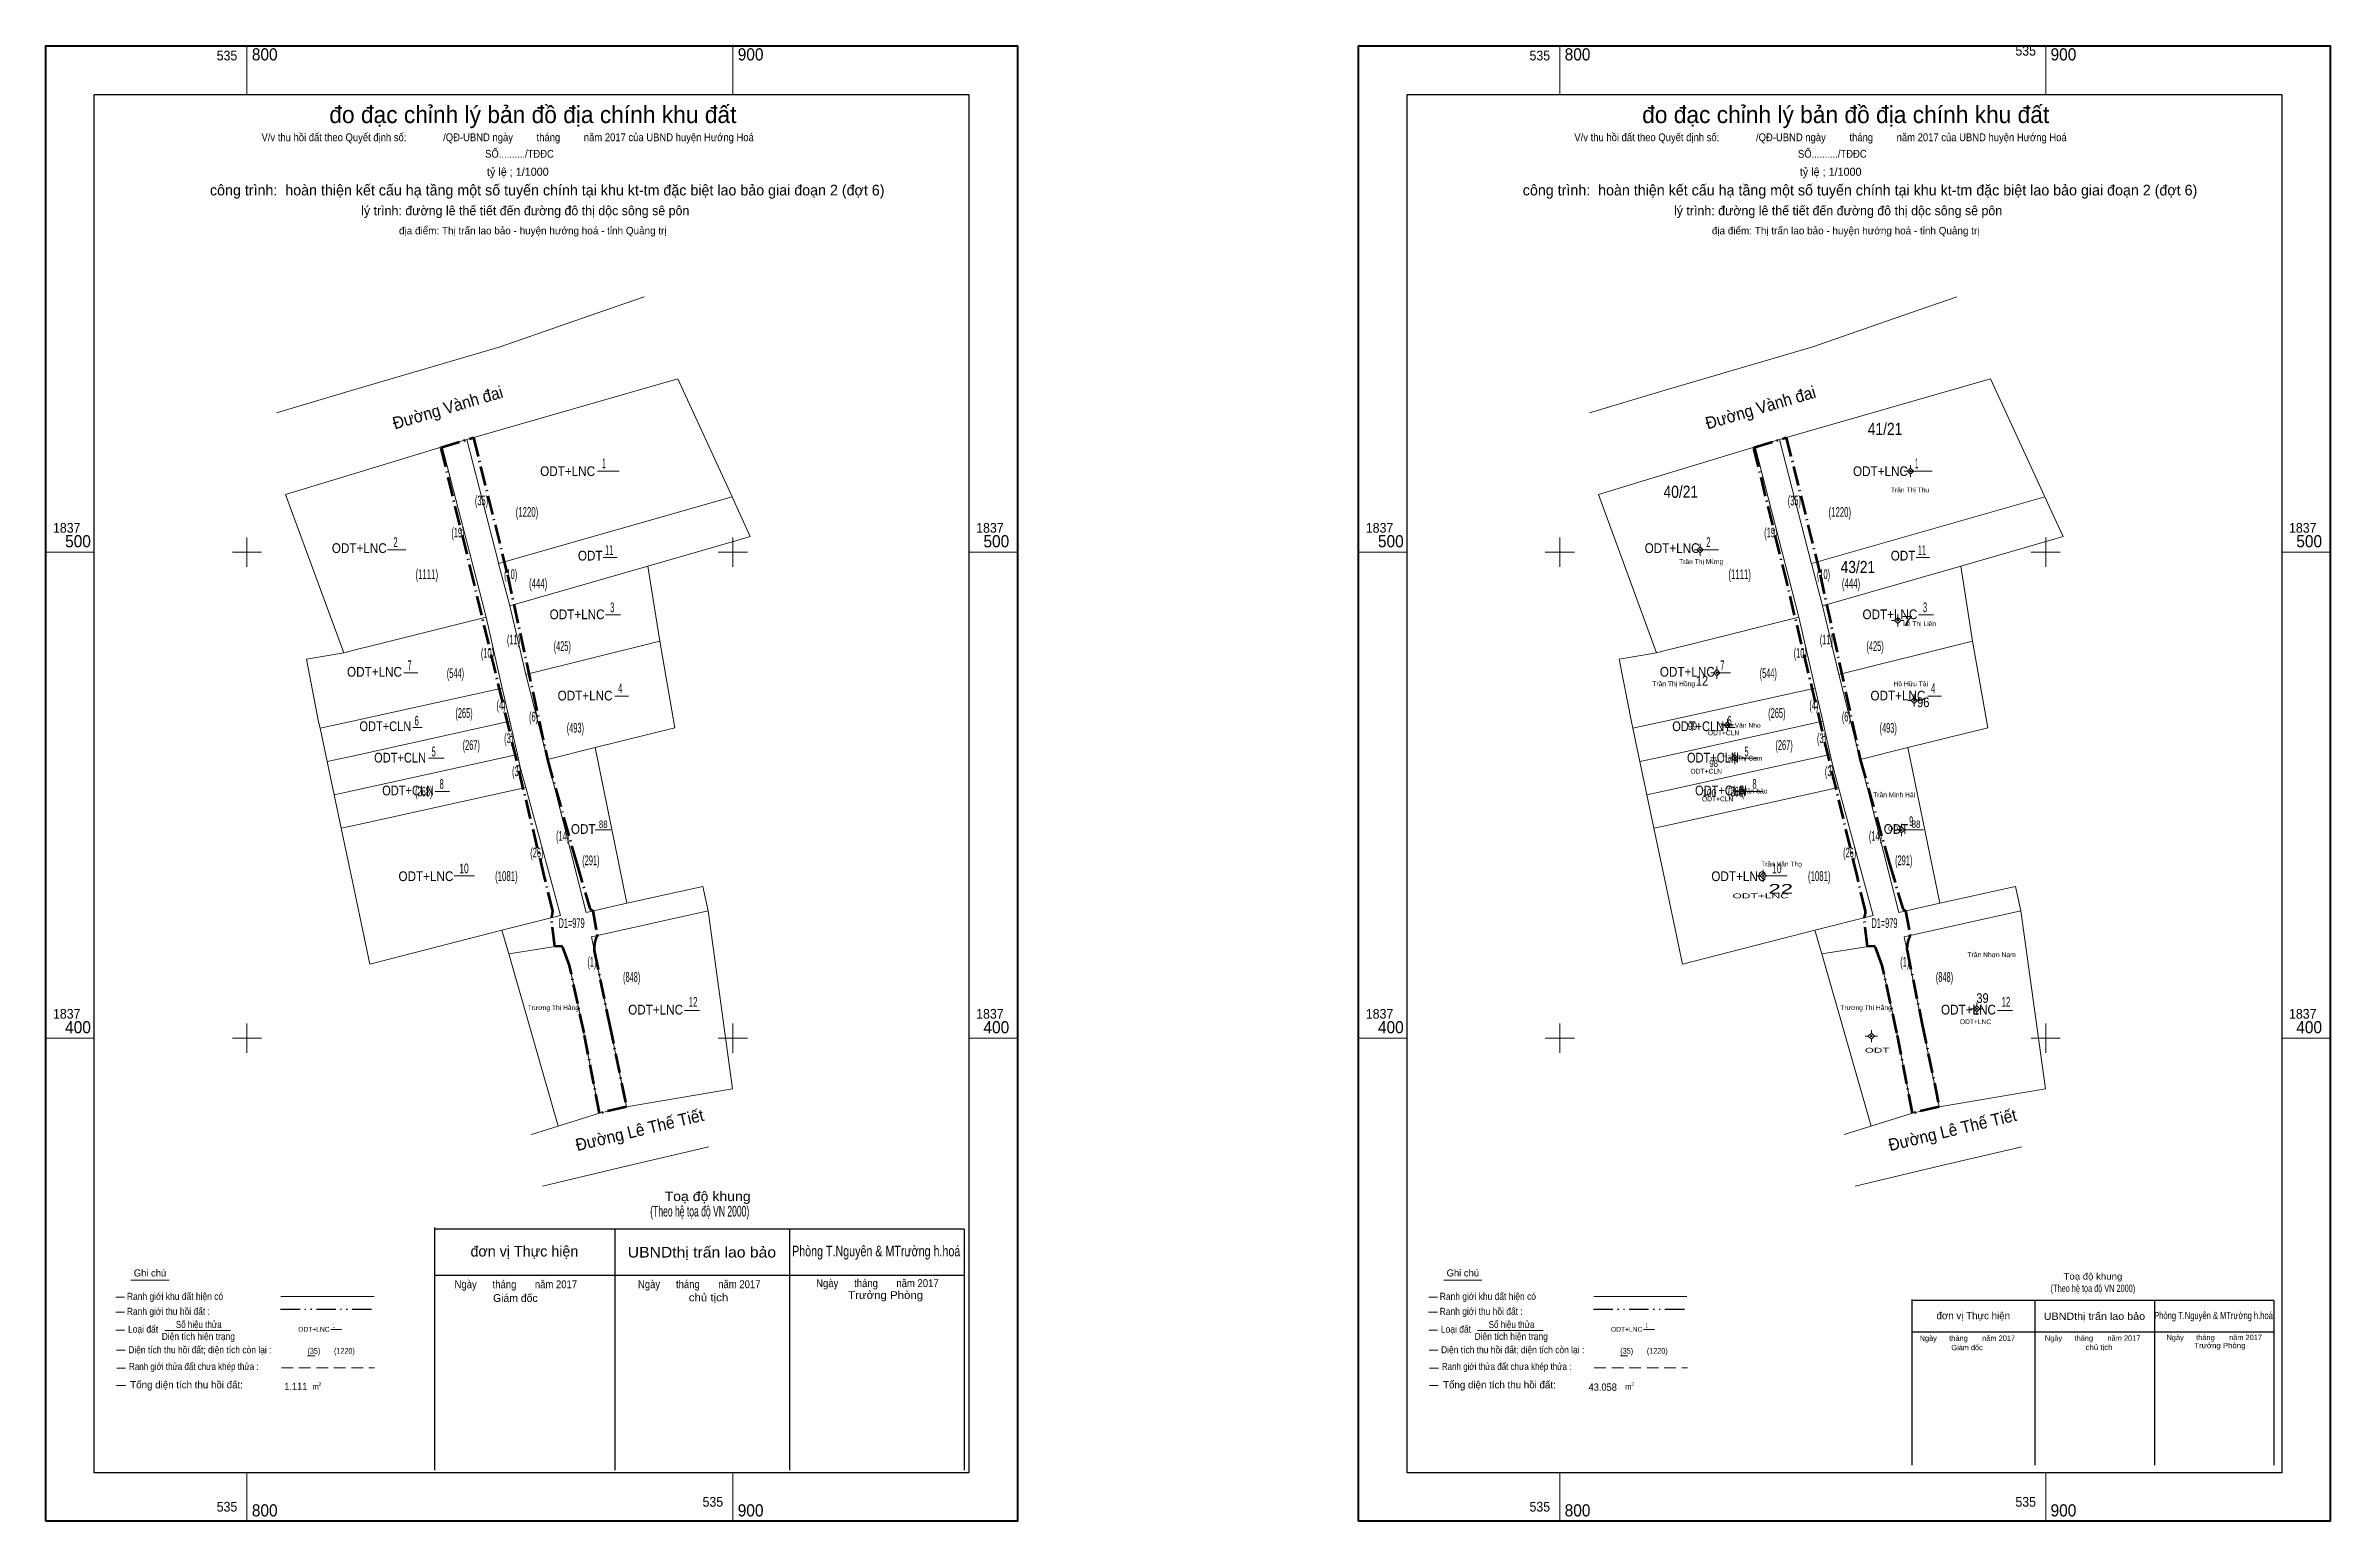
# Model space of a CAD drawing. Header units: metres. Extents: x 535488 to 535959, y 1837301 to 1837604.
import ezdxf
from ezdxf.enums import TextEntityAlignment as Align

# ---------------------------------------------------------------- set-up
doc = ezdxf.new("R2010")
doc.units = ezdxf.units.M
doc.header["$LTSCALE"] = 0.8
for name, pattern in [('DASH_DOUBLE_DOT', [9.2, 5, -1.2, 0.3, -1.2, 0.3, -1.2]), ('DOT_DASHED', [7.7, 5, -1.2, 0.3, -1.2]), ('MEDIUM_DASHED', [4.5, 3, -1.5])]:
    doc.linetypes.add(name, pattern=pattern)
for name, color, linetype, lineweight in [('1', 7, 'Continuous', 13), ('10', 7, 'Continuous', 13), ('11', 7, 'Continuous', 13), ('6', 7, 'DOT_DASHED', 53), ('63', 7, 'Continuous', 13), ('9', 7, 'Continuous', 13)]:
    doc.layers.add(name, color=color, linetype=linetype, lineweight=lineweight)
for name, color, linetype in [('13', 7, 'Continuous'), ('2', 7, 'Continuous'), ('3', 7, 'Continuous'), ('5', 7, 'Continuous')]:
    doc.layers.add(name, color=color, linetype=linetype)

msp = doc.modelspace()

# ---------------------------------------------------------------- hatches: boundary and pattern name
at = {"layer": '11'}
for points in [[(535872.2897, 1837516.66, 1), (535871.9897, 1837516.66, 1)], [(535829.0397, 1837500.46, 1), (535828.7397, 1837500.46, 1)], [(535869.6798, 1837485.96, 1), (535869.3797, 1837485.96, 1)], [(535832.4498, 1837475.19, 1), (535832.1498, 1837475.19, 1)], [(535873.0598, 1837469.5, 1), (535872.7597, 1837469.5, 1)], [(535834.6398, 1837464.45, 1), (535834.3398, 1837464.45, 1)], [(535836.1898, 1837457.62, 1), (535835.8897, 1837457.62, 1)], [(535837.6597, 1837450.78, 1), (535837.3597, 1837450.78, 1)], [(535870.4498, 1837442.84, 1), (535870.1498, 1837442.84, 1)], [(535842.0198, 1837433.4, 1), (535841.7198, 1837433.4, 1)], [(535885.9498, 1837406.04, 1), (535885.6498, 1837406.04, 1)], [(535864.2598, 1837400.42, 1), (535863.9598, 1837400.42, 1)]]:
    msp.add_hatch(color=256, dxfattribs=at).paths.add_polyline_path(points)

# ---------------------------------------------------------------- linework, layer by layer
at = {"layer": '1'}
for p, q in [((535601.95, 1837516.66), (535606.42, 1837516.66)), ((535872.14, 1837516.66), (535876.61, 1837516.66)), ((535558.7, 1837500.46), (535562.47, 1837500.46)), ((535603.12, 1837498.91), (535605.96, 1837498.91)), ((535828.89, 1837500.46), (535832.66, 1837500.46)), ((535873.31, 1837498.91), (535876.15, 1837498.91)), ((535603.62, 1837487.11), (535606.7, 1837487.11)), ((535873.81, 1837487.11), (535876.89, 1837487.11)), ((535562.11, 1837475.19), (535564.96, 1837475.19)), ((535832.3, 1837475.19), (535835.15, 1837475.19)), ((535605.54, 1837470.39), (535608.36, 1837470.39)), ((535875.73, 1837470.39), (535878.55, 1837470.39)), ((535563.93, 1837463.89), (535565.88, 1837463.89)), ((535834.12, 1837463.89), (535836.07, 1837463.89)), ((535567.17, 1837457.62), (535570.38, 1837457.62)), ((535837.36, 1837457.62), (535840.57, 1837457.62)), ((535568.56, 1837450.78), (535571.47, 1837450.78)), ((535838.75, 1837450.78), (535841.66, 1837450.78)), ((535601.44, 1837442.84), (535604.66, 1837442.84)), ((535871.63, 1837442.84), (535874.85, 1837442.84)), ((535572.44, 1837433.4), (535576.6, 1837433.4)), ((535842.63, 1837433.4), (535846.79, 1837433.4)), ((535619.88, 1837405.67), (535622.96, 1837405.67)), ((535890.07, 1837405.67), (535893.15, 1837405.67)), ((535505.92, 1837350.22), (535513.78, 1837350.22)), ((535776.11, 1837350.22), (535783.97, 1837350.22)), ((535504.6, 1837343.58), (535502.8, 1837343.58)), ((535504.62, 1837346.69), (535502.82, 1837346.69)), ((535536.78, 1837346.81), (535555.98, 1837346.81)), ((535774.79, 1837343.58), (535772.99, 1837343.58)), ((535774.81, 1837346.69), (535773.01, 1837346.69)), ((535806.97, 1837346.81), (535826.17, 1837346.81)), ((535504.62, 1837339.9), (535502.82, 1837339.9)), ((535512.89, 1837339.82), (535526.4, 1837339.82)), ((535547.04, 1837340.07), (535549.28, 1837340.07)), ((535774.81, 1837339.9), (535773.01, 1837339.9)), ((535783.08, 1837339.82), (535796.59, 1837339.82)), ((535817.24, 1837340.08), (535819.47, 1837340.08)), ((535504.72, 1837335.78), (535502.92, 1837335.78)), ((535542.28, 1837334.64), (535543.82, 1837334.64)), ((535774.91, 1837335.78), (535773.11, 1837335.78)), ((535812.47, 1837334.64), (535814.01, 1837334.64)), ((535504.81, 1837332.08), (535503.01, 1837332.08)), ((535775, 1837332.08), (535773.2, 1837332.08)), ((535504.78, 1837328.5), (535502.98, 1837328.5)), ((535774.97, 1837328.5), (535773.17, 1837328.5))]:
    msp.add_line(p, q, dxfattribs=at)
at = {"layer": '1', "lineweight": 25}
for p, q in [((535677.44, 1837360.71), (535568.41, 1837360.71)), ((535568.43, 1837361.03), (535568.43, 1837311.12)), ((535605.52, 1837360.71), (535605.52, 1837311.12)), ((535641.49, 1837360.71), (535641.49, 1837311.12)), ((535677.44, 1837360.71), (535677.44, 1837311.12)), ((535677.44, 1837351.18), (535568.41, 1837351.18)), ((535946.92, 1837346.02), (535872.44, 1837346.02)), ((535872.46, 1837346.24), (535872.46, 1837312.15)), ((535897.79, 1837346.02), (535897.79, 1837312.15)), ((535922.36, 1837346.02), (535922.36, 1837312.15)), ((535946.92, 1837346.02), (535946.92, 1837312.15)), ((535946.92, 1837339.51), (535872.44, 1837339.51))]:
    msp.add_line(p, q, dxfattribs=at)
at = {"layer": '1', "linetype": 'DASH_DOUBLE_DOT', "lineweight": 25}
for p, q in [((535536.72, 1837344.22), (535555.9, 1837344.22)), ((535806.91, 1837344.22), (535826.09, 1837344.22))]:
    msp.add_line(p, q, dxfattribs=at)
at = {"layer": '1', "linetype": 'MEDIUM_DASHED'}
for p, q in [((535536.9, 1837332.17), (535556.08, 1837332.17)), ((535807.09, 1837332.17), (535826.27, 1837332.17))]:
    msp.add_line(p, q, dxfattribs=at)
at = {"layer": '10'}
for p, q in [((535575.03, 1837523.18), (535581.56, 1837497.78)), ((535845.22, 1837523.18), (535851.75, 1837497.78)), ((535629.63, 1837511.37), (535630.59, 1837509.28)), ((535630.59, 1837509.28), (535633.39, 1837503.19)), ((535899.82, 1837511.37), (535900.78, 1837509.28)), ((535900.78, 1837509.28), (535903.58, 1837503.19)), ((535551.51, 1837479.73), (535549.72, 1837479.29)), ((535821.7, 1837479.73), (535819.91, 1837479.29)), ((535591.63, 1837457.35), (535601.46, 1837459.8)), ((535601.46, 1837459.8), (535607.99, 1837427.75)), ((535861.82, 1837457.35), (535871.65, 1837459.8)), ((535871.65, 1837459.8), (535878.18, 1837427.75)), ((535549.19, 1837443.2), (535551.51, 1837432.2)), ((535819.38, 1837443.2), (535821.7, 1837432.2)), ((535593.87, 1837381.91), (535583.71, 1837417.38)), ((535864.06, 1837381.91), (535853.9, 1837417.38)), ((535602.39, 1837384.55), (535607.89, 1837385.88)), ((535872.58, 1837384.55), (535878.08, 1837385.88)), ((535602.39, 1837384.55), (535588.34, 1837380.2)), ((535872.58, 1837384.55), (535858.53, 1837380.2))]:
    msp.add_line(p, q, dxfattribs=at)
for points in [[(535498.38, 1837594.18), (535678.38, 1837594.18), (535678.38, 1837310.58), (535498.38, 1837310.58)], [(535768.57, 1837594.18), (535948.57, 1837594.18), (535948.57, 1837310.58), (535768.57, 1837310.58)]]:
    msp.add_lwpolyline(points, close=True, dxfattribs=at)
for points in [[(535581.56, 1837497.78), (535581.59, 1837497.66), (535629.63, 1837511.37), (535618.46, 1837535.65), (535575.03, 1837523.18)], [(535851.75, 1837497.78), (535851.78, 1837497.66), (535899.82, 1837511.37), (535888.65, 1837535.65), (535845.22, 1837523.18)], [(535549.72, 1837479.29), (535537.76, 1837511.84), (535551.51, 1837516.02), (535570, 1837521.64)], [(535570, 1837521.64), (535575.58, 1837500), (535579.02, 1837486.63), (535582.35, 1837472.01), (535583.91, 1837465.19), (535585.46, 1837458.36), (535586.06, 1837455.75), (535587.19, 1837451.57), (535594.3, 1837425.26), (535582.28, 1837422.19), (535583.71, 1837417.38), (535592.85, 1837418.82), (535593.14, 1837418.84), (535594.71, 1837418.94), (535596.18, 1837414.97), (535598.88, 1837402.42), (535602.39, 1837384.55)], [(535819.91, 1837479.29), (535807.95, 1837511.84), (535821.7, 1837516.02), (535840.19, 1837521.64)], [(535840.19, 1837521.64), (535845.77, 1837500), (535849.21, 1837486.63), (535852.54, 1837472.01), (535854.1, 1837465.19), (535855.65, 1837458.36), (535856.25, 1837455.75), (535857.38, 1837451.57), (535864.49, 1837425.26), (535852.47, 1837422.19), (535853.9, 1837417.38), (535863.04, 1837418.82), (535863.33, 1837418.84), (535864.9, 1837418.94), (535866.37, 1837414.97), (535869.07, 1837402.42), (535872.58, 1837384.55)], [(535633.39, 1837503.19), (535630.59, 1837502.38), (535612.32, 1837497.12)], [(535903.58, 1837503.19), (535900.78, 1837502.38), (535882.51, 1837497.12)], [(535581.59, 1837497.66), (535583.9, 1837488.96), (535587.21, 1837474.8), (535591.63, 1837457.35), (535599.59, 1837425.88), (535607.99, 1837427.75), (535623.6, 1837431.22), (535624.71, 1837426.2), (535600.68, 1837420.86), (535607.89, 1837385.88)], [(535583.9, 1837488.96), (535612.32, 1837497.12), (535614.75, 1837481.65), (535587.21, 1837474.8)], [(535851.78, 1837497.66), (535854.09, 1837488.96), (535857.4, 1837474.8), (535861.82, 1837457.35), (535869.78, 1837425.88), (535878.18, 1837427.75), (535893.79, 1837431.22), (535894.9, 1837426.2), (535870.87, 1837420.86), (535878.08, 1837385.88)], [(535854.09, 1837488.96), (535882.51, 1837497.12), (535884.94, 1837481.65), (535857.4, 1837474.8)], [(535579.02, 1837486.63), (535556.81, 1837481.05), (535551.51, 1837479.73)], [(535849.21, 1837486.63), (535827, 1837481.05), (535821.7, 1837479.73)], [(535549.72, 1837479.29), (535542.04, 1837478.01), (535544.56, 1837465.09), (535544.84, 1837463.75)], [(535601.46, 1837459.8), (535617.87, 1837463.88), (535614.75, 1837481.65)], [(535819.91, 1837479.29), (535812.23, 1837478.01), (535814.75, 1837465.09), (535815.03, 1837463.75)], [(535871.65, 1837459.8), (535888.06, 1837463.88), (535884.94, 1837481.65)], [(535544.84, 1837463.75), (535551.51, 1837465.22), (535582.35, 1837472.01)], [(535815.03, 1837463.75), (535821.7, 1837465.22), (535852.54, 1837472.01)], [(535546.29, 1837456.9), (535551.51, 1837458.05), (535583.91, 1837465.19)], [(535816.48, 1837456.9), (535821.7, 1837458.05), (535854.1, 1837465.19)], [(535544.84, 1837463.75), (535546.01, 1837458.24), (535546.29, 1837456.9)], [(535815.03, 1837463.75), (535816.2, 1837458.24), (535816.48, 1837456.9)], [(535546.29, 1837456.9), (535547.46, 1837451.39), (535547.74, 1837450.06), (535549.19, 1837443.2)], [(535547.74, 1837450.06), (535551.51, 1837450.89), (535585.46, 1837458.36)], [(535816.48, 1837456.9), (535817.65, 1837451.39), (535817.93, 1837450.06), (535819.38, 1837443.2)], [(535817.93, 1837450.06), (535821.7, 1837450.89), (535855.65, 1837458.36)], [(535549.19, 1837443.2), (535551.51, 1837443.71), (535587.19, 1837451.57)], [(535819.38, 1837443.2), (535821.7, 1837443.71), (535857.38, 1837451.57)], [(535551.51, 1837432.2), (535555.09, 1837415.24), (535582.28, 1837422.19)], [(535821.7, 1837432.2), (535825.28, 1837415.24), (535852.47, 1837422.19)], [(535607.89, 1837385.88), (535629.74, 1837389.54), (535624.71, 1837426.2)], [(535878.08, 1837385.88), (535899.93, 1837389.54), (535894.9, 1837426.2)]]:
    msp.add_lwpolyline(points, dxfattribs=at)
at = {"layer": '11'}
for p, q in [((535871.52, 1837516.66), (535870.89, 1837516.66)), ((535872.14, 1837517.91), (535872.14, 1837517.28)), ((535873.39, 1837516.66), (535872.76, 1837516.66)), ((535872.14, 1837516.04), (535872.14, 1837515.41)), ((535828.26, 1837500.46), (535827.64, 1837500.46)), ((535828.89, 1837501.71), (535828.89, 1837501.08)), ((535828.89, 1837499.84), (535828.89, 1837499.21)), ((535830.14, 1837500.46), (535829.52, 1837500.46)), ((535868.9, 1837485.96), (535868.28, 1837485.96)), ((535869.53, 1837487.21), (535869.53, 1837486.58)), ((535869.53, 1837485.34), (535869.53, 1837484.71)), ((535870.78, 1837485.96), (535870.16, 1837485.96)), ((535831.68, 1837475.19), (535831.05, 1837475.19)), ((535832.3, 1837476.44), (535832.3, 1837475.82)), ((535832.3, 1837474.56), (535832.3, 1837473.94)), ((535833.55, 1837475.19), (535832.93, 1837475.19)), ((535872.91, 1837470.75), (535872.91, 1837470.12)), ((535834.49, 1837465.7), (535834.49, 1837465.08)), ((535872.28, 1837469.5), (535871.66, 1837469.5)), ((535872.91, 1837468.88), (535872.91, 1837468.25)), ((535874.16, 1837469.5), (535873.54, 1837469.5)), ((535833.86, 1837464.45), (535833.24, 1837464.45)), ((535834.49, 1837463.82), (535834.49, 1837463.2)), ((535835.74, 1837464.45), (535835.12, 1837464.45)), ((535835.42, 1837457.62), (535834.79, 1837457.62)), ((535836.04, 1837458.87), (535836.04, 1837458.24)), ((535836.04, 1837457), (535836.04, 1837456.37)), ((535837.29, 1837457.62), (535836.66, 1837457.62)), ((535837.51, 1837452.03), (535837.51, 1837451.4)), ((535836.88, 1837450.78), (535836.26, 1837450.78)), ((535837.51, 1837450.16), (535837.51, 1837449.53)), ((535838.76, 1837450.78), (535838.14, 1837450.78)), ((535869.68, 1837442.84), (535869.05, 1837442.84)), ((535870.3, 1837444.09), (535870.3, 1837443.46)), ((535870.3, 1837442.22), (535870.3, 1837441.59)), ((535871.55, 1837442.84), (535870.93, 1837442.84)), ((535841.24, 1837433.4), (535840.62, 1837433.4)), ((535841.87, 1837434.65), (535841.87, 1837434.02)), ((535841.87, 1837432.78), (535841.87, 1837432.15)), ((535843.12, 1837433.4), (535842.5, 1837433.4)), ((535885.18, 1837406.04), (535884.55, 1837406.04)), ((535885.8, 1837407.29), (535885.8, 1837406.66)), ((535885.8, 1837405.42), (535885.8, 1837404.79)), ((535887.05, 1837406.04), (535886.43, 1837406.04)), ((535863.48, 1837400.42), (535862.86, 1837400.42)), ((535864.11, 1837401.67), (535864.11, 1837401.04)), ((535864.11, 1837399.8), (535864.11, 1837399.17)), ((535865.36, 1837400.42), (535864.74, 1837400.42))]:
    msp.add_line(p, q, dxfattribs=at)
for points in [[(535872.14, 1837517.28), (535871.52, 1837516.66), (535872.14, 1837516.04), (535872.76, 1837516.66)], [(535828.89, 1837501.08), (535828.26, 1837500.46), (535828.89, 1837499.84), (535829.52, 1837500.46)], [(535869.53, 1837486.58), (535868.9, 1837485.96), (535869.53, 1837485.34), (535870.16, 1837485.96)], [(535832.3, 1837475.82), (535831.68, 1837475.19), (535832.3, 1837474.56), (535832.93, 1837475.19)], [(535872.91, 1837470.12), (535872.28, 1837469.5), (535872.91, 1837468.88), (535873.54, 1837469.5)], [(535834.49, 1837465.08), (535833.86, 1837464.45), (535834.49, 1837463.82), (535835.12, 1837464.45)], [(535836.04, 1837458.24), (535835.42, 1837457.62), (535836.04, 1837457), (535836.66, 1837457.62)], [(535837.51, 1837451.4), (535836.88, 1837450.78), (535837.51, 1837450.16), (535838.14, 1837450.78)], [(535870.3, 1837443.46), (535869.68, 1837442.84), (535870.3, 1837442.22), (535870.93, 1837442.84)], [(535841.87, 1837434.02), (535841.24, 1837433.4), (535841.87, 1837432.78), (535842.5, 1837433.4)], [(535885.8, 1837406.66), (535885.18, 1837406.04), (535885.8, 1837405.42), (535886.43, 1837406.04)], [(535864.11, 1837401.04), (535863.48, 1837400.42), (535864.11, 1837399.8), (535864.74, 1837400.42)]]:
    msp.add_lwpolyline(points, close=True, dxfattribs=at)
for centre in [(535872.1397, 1837516.66), (535828.8897, 1837500.46), (535869.5297, 1837485.96), (535832.2998, 1837475.19), (535872.9097, 1837469.5), (535834.4898, 1837464.45), (535836.0397, 1837457.62), (535837.5097, 1837450.78), (535870.2998, 1837442.84), (535841.8698, 1837433.4), (535885.7998, 1837406.04), (535864.1098, 1837400.42)]:
    msp.add_circle(centre, 0.15, dxfattribs=at)
at = {"layer": '6'}
for points in [[(535569.72, 1837521.55), (535576.42, 1837523.58), (535583.4, 1837495.35), (535591.63, 1837457.35), (535597.66, 1837435.86), (535600.38, 1837426.64), (535600.56, 1837426.44), (535600.7, 1837426.33), (535600.82, 1837426.25), (535600.97, 1837426.2), (535601.9, 1837421.13), (535601.85, 1837421.03), (535601.8, 1837420.93), (535601.76, 1837420.82), (535601.71, 1837420.72), (535601.67, 1837420.61), (535601.63, 1837420.5), (535601.59, 1837420.39), (535601.56, 1837420.28), (535601.52, 1837420.17), (535601.49, 1837420.06), (535601.46, 1837419.95), (535601.43, 1837419.84), (535601.4, 1837419.73), (535601.38, 1837419.61), (535601.36, 1837419.5), (535601.34, 1837419.39), (535601.32, 1837419.27), (535601.31, 1837419.16), (535601.29, 1837419.04), (535601.28, 1837418.93), (535601.27, 1837418.81), (535601.26, 1837418.7), (535601.26, 1837418.59), (535601.26, 1837418.47), (535601.26, 1837418.36), (535601.26, 1837418.24), (535601.26, 1837418.13), (535601.27, 1837418.03), (535604.4, 1837402.8), (535607.89, 1837385.88), (535602.39, 1837384.55), (535599.19, 1837401.12), (535596.18, 1837414.97), (535594.71, 1837418.94), (535593.14, 1837418.84), (535592.45, 1837424.78), (535592.47, 1837424.84), (535592.5, 1837424.89), (535592.52, 1837424.94), (535592.54, 1837424.99), (535592.55, 1837425.04), (535592.57, 1837425.1), (535592.59, 1837425.15), (535592.6, 1837425.2), (535592.62, 1837425.26), (535592.63, 1837425.31), (535592.65, 1837425.37), (535592.66, 1837425.42), (535592.67, 1837425.47), (535592.68, 1837425.53), (535592.69, 1837425.58), (535592.69, 1837425.64), (535592.7, 1837425.7), (535592.71, 1837425.75), (535592.71, 1837425.81), (535592.71, 1837425.86), (535592.72, 1837425.92), (535592.72, 1837425.97), (535592.72, 1837426.03), (535592.72, 1837426.14), (535591.05, 1837433.13), (535576.57, 1837493.6)], [(535839.91, 1837521.55), (535846.61, 1837523.58), (535853.59, 1837495.35), (535861.82, 1837457.35), (535867.85, 1837435.86), (535870.57, 1837426.64), (535870.75, 1837426.44), (535870.89, 1837426.33), (535871.01, 1837426.25), (535871.16, 1837426.2), (535872.09, 1837421.13), (535872.04, 1837421.03), (535871.99, 1837420.93), (535871.95, 1837420.82), (535871.9, 1837420.72), (535871.86, 1837420.61), (535871.82, 1837420.5), (535871.78, 1837420.39), (535871.75, 1837420.28), (535871.71, 1837420.17), (535871.68, 1837420.06), (535871.65, 1837419.95), (535871.62, 1837419.84), (535871.59, 1837419.73), (535871.57, 1837419.61), (535871.55, 1837419.5), (535871.53, 1837419.39), (535871.51, 1837419.27), (535871.5, 1837419.16), (535871.48, 1837419.04), (535871.47, 1837418.93), (535871.46, 1837418.81), (535871.45, 1837418.7), (535871.45, 1837418.59), (535871.45, 1837418.47), (535871.45, 1837418.36), (535871.45, 1837418.24), (535871.45, 1837418.13), (535871.46, 1837418.03), (535874.59, 1837402.8), (535878.08, 1837385.88), (535872.58, 1837384.55), (535869.38, 1837401.12), (535866.37, 1837414.97), (535864.9, 1837418.94), (535863.33, 1837418.84), (535862.64, 1837424.78), (535862.66, 1837424.84), (535862.69, 1837424.89), (535862.71, 1837424.94), (535862.73, 1837424.99), (535862.74, 1837425.04), (535862.76, 1837425.1), (535862.78, 1837425.15), (535862.79, 1837425.2), (535862.81, 1837425.26), (535862.82, 1837425.31), (535862.84, 1837425.37), (535862.85, 1837425.42), (535862.86, 1837425.47), (535862.87, 1837425.53), (535862.88, 1837425.58), (535862.88, 1837425.64), (535862.89, 1837425.7), (535862.9, 1837425.75), (535862.9, 1837425.81), (535862.9, 1837425.86), (535862.91, 1837425.92), (535862.91, 1837425.97), (535862.91, 1837426.03), (535862.91, 1837426.14), (535861.24, 1837433.13), (535846.76, 1837493.6)]]:
    msp.add_lwpolyline(points, close=True, dxfattribs=at)
at = {"layer": '63'}
for p, q in [((535529.81, 1837594.18), (535529.81, 1837604.18)), ((535629.81, 1837594.18), (535629.81, 1837604.18)), ((535800, 1837594.18), (535800, 1837604.18)), ((535900, 1837594.18), (535900, 1837604.18)), ((535529.81, 1837497), (535529.81, 1837503)), ((535629.81, 1837497), (535629.81, 1837503)), ((535800, 1837497), (535800, 1837503)), ((535900, 1837497), (535900, 1837503)), ((535488.38, 1837500), (535498.38, 1837500)), ((535526.81, 1837500), (535532.81, 1837500)), ((535626.81, 1837500), (535630.59, 1837500)), ((535630.59, 1837500), (535632.81, 1837500)), ((535678.38, 1837500), (535688.38, 1837500)), ((535758.57, 1837500), (535768.57, 1837500)), ((535797, 1837500), (535803, 1837500)), ((535897, 1837500), (535900.78, 1837500)), ((535900.78, 1837500), (535903, 1837500)), ((535948.57, 1837500), (535958.57, 1837500)), ((535488.38, 1837400), (535498.38, 1837400)), ((535526.81, 1837400), (535532.81, 1837400)), ((535529.81, 1837397), (535529.81, 1837403)), ((535626.81, 1837400), (535630.59, 1837400)), ((535629.81, 1837397), (535629.81, 1837403)), ((535630.59, 1837400), (535632.81, 1837400)), ((535678.38, 1837400), (535688.38, 1837400)), ((535758.57, 1837400), (535768.57, 1837400)), ((535797, 1837400), (535803, 1837400)), ((535800, 1837397), (535800, 1837403)), ((535897, 1837400), (535900.78, 1837400)), ((535900, 1837397), (535900, 1837403)), ((535900.78, 1837400), (535903, 1837400)), ((535948.57, 1837400), (535958.57, 1837400)), ((535529.81, 1837300.58), (535529.81, 1837310.58)), ((535629.81, 1837300.58), (535629.81, 1837310.58)), ((535800, 1837300.58), (535800, 1837310.58)), ((535900, 1837300.58), (535900, 1837310.58))]:
    msp.add_line(p, q, dxfattribs=at)
at = {"layer": '63', "lineweight": 40}
for points in [[(535488.38, 1837300.58), (535488.38, 1837604.18), (535688.38, 1837604.18), (535688.38, 1837300.58)], [(535758.57, 1837300.58), (535758.57, 1837604.18), (535958.57, 1837604.18), (535958.57, 1837300.58)]]:
    msp.add_lwpolyline(points, close=True, dxfattribs=at)
at = {"layer": '63', "lineweight": 25}
for points in [[(535498.38, 1837310.58), (535498.38, 1837594.18), (535678.38, 1837594.18), (535678.38, 1837310.58)], [(535768.57, 1837310.58), (535768.57, 1837594.18), (535948.57, 1837594.18), (535948.57, 1837310.58)]]:
    msp.add_lwpolyline(points, close=True, dxfattribs=at)
at = {"layer": '9'}
for p, q in [((535600.22, 1837548.62), (535611.52, 1837552.53)), ((535870.41, 1837548.62), (535881.71, 1837552.53)), ((535581.88, 1837542.27), (535600.22, 1837548.62)), ((535852.07, 1837542.27), (535870.41, 1837548.62)), ((535570, 1837521.64), (535575.03, 1837523.18)), ((535840.19, 1837521.64), (535845.22, 1837523.18)), ((535608.1, 1837373.71), (535624.87, 1837377.66)), ((535878.29, 1837373.71), (535895.06, 1837377.66)), ((535590.6, 1837369.51), (535608.1, 1837373.71)), ((535860.79, 1837369.51), (535878.29, 1837373.71))]:
    msp.add_line(p, q, dxfattribs=at)
for points in [[(535535.9, 1837528.7), (535551.51, 1837533.31), (535581.88, 1837542.27)], [(535806.09, 1837528.7), (535821.7, 1837533.31), (535852.07, 1837542.27)]]:
    msp.add_lwpolyline(points, dxfattribs=at)

# ---------------------------------------------------------------- texts
at = {"layer": '1'}
for s, height, p in [('đo đạc chỉnh lý bản đồ địa chính khu đất', 3.5, (535588.645, 1837588.29)), ('đo đạc chỉnh lý bản đồ địa chính khu đất', 3.5, (535858.835, 1837588.29)), ('tỷ lệ ; 1/1000', 1.66, (535585.55, 1837577.44)), ('tỷ lệ ; 1/1000', 1.66, (535855.74, 1837577.44)), ('công trình:  hoàn thiện kết cấu hạ tầng một số tuyến chính tại khu kt-tm đặc biệt lao bảo giai đoạn 2 (đợt 6)', 2.195, (535591.6, 1837573.4)), ('công trình:  hoàn thiện kết cấu hạ tầng một số tuyến chính tại khu kt-tm đặc biệt lao bảo giai đoạn 2 (đợt 6)', 2.195, (535861.79, 1837573.4)), ('lý trình: đường lê thế tiết đến đường đô thị dộc sông sê pôn', 1.91, (535587.08, 1837569.32)), ('lý trình: đường lê thế tiết đến đường đô thị dộc sông sê pôn', 1.91, (535857.27, 1837569.32)), ('địa điểm: Thị trấn lao bảo - huyện hướng hoá - tỉnh Quảng trị', 1.525, (535588.635, 1837565.4)), ('địa điểm: Thị trấn lao bảo - huyện hướng hoá - tỉnh Quảng trị', 1.525, (535858.825, 1837565.4)), ('đơn vị Thực hiện', 2.196, (535586.9, 1837355.06)), ('Ghi chú', 1.446, (535509.845, 1837350.96)), ('Ghi chú', 1.446, (535780.035, 1837350.96)), ('Giám đốc', 1.603, (535585.04, 1837345.72)), ('đơn vị Thực hiện', 1.5, (535885.085, 1837342.16)), ('Giám đốc', 1.095, (535883.81, 1837335.78)), ('Tổng diện tích thu hồi đất:', 1.5, (535517.38, 1837327.93)), ('Tổng diện tích thu hồi đất:', 1.5, (535787.57, 1837327.93))]:
    msp.add_text(s, height=height, dxfattribs=at).set_placement(p, align=Align.CENTER)
for s, height, width, p in [(' V/v thu hồi đất theo Quyết định số:              /QĐ-UBND ngày         tháng         năm 2017 của UBND huyện Hướng Hoá ', 1.615, 0.9, (535583.46, 1837584.56)), ('SỐ........../TĐĐC', 1.614, 0.9, (535585.89, 1837581.16)), (' V/v thu hồi đất theo Quyết định số:              /QĐ-UBND ngày         tháng         năm 2017 của UBND huyện Hướng Hoá ', 1.615, 0.9, (535853.65, 1837584.56)), ('SỐ........../TĐĐC', 1.614, 0.9, (535856.08, 1837581.16)), ('41/21', 2.5, 0.85, (535866.93, 1837524.11)), ('40/21', 2.5, 0.85, (535824.9, 1837511.18)), ('43/21', 2.5, 0.85, (535861.34, 1837495.7)), ('Toạ độ khung', 1.969, 1.1, (535624.615, 1837366.47)), ('(Theo hệ tọa độ VN 2000)', 2.196, 0.6, (535622.99, 1837363.29)), ('UBNDthị trấn lao bảo', 2.196, 1.1, (535623.435, 1837354.86)), ('Phòng T.Nguyên & MTrường h.hoá', 2.196, 0.75, (535659.305, 1837355.09)), ('Ranh giới khu đất hiện có', 1.445, 0.9, (535515, 1837346.15)), ('Ngày      tháng       năm 2017', 1.625, 0.9, (535585.14, 1837348.53)), ('Ngày      tháng       năm 2017', 1.625, 0.9, (535622.88, 1837348.55)), ('chủ tịch', 1.603, 1.1, (535624.8, 1837345.85)), ('Ngày      tháng       năm 2017', 1.625, 0.9, (535659.55, 1837348.77)), ('Trưởng Phòng', 1.603, 1.1, (535661.245, 1837346.33)), ('Ranh giới khu đất hiện có', 1.445, 0.9, (535785.19, 1837346.15)), ('(Theo hệ tọa độ VN 2000)', 1.5, 0.6, (535909.72, 1837347.78)), ('Toạ độ khung', 1.345, 1.1, (535909.72, 1837350.32)), ('Ranh giới thu hồi đất :', 1.445, 0.9, (535513.63, 1837343.06)), ('Ranh giới thu hồi đất :', 1.445, 0.9, (535783.82, 1837343.06)), ('UBNDthị trấn lao bảo', 1.5, 1.1, (535910.025, 1837342.03)), ('Phòng T.Nguyên & MTrường h.hoá', 1.5, 0.75, (535934.535, 1837342.18)), ('Loại đất', 1.446, 0.9, (535508.425, 1837339.4)), ('Diện tích hiện trạng', 1.445, 0.9, (535519.8, 1837337.91)), ('Số hiệu thửa', 1.446, 0.85, (535519.88, 1837340.37)), ('Loại đất', 1.446, 0.9, (535778.615, 1837339.4)), ('Diện tích hiện trạng', 1.445, 0.9, (535789.99, 1837337.91)), ('Số hiệu thửa', 1.446, 0.85, (535790.07, 1837340.37)), ('Ngày      tháng       năm 2017', 1.11, 0.9, (535883.87, 1837337.7)), ('Ngày      tháng       năm 2017', 1.11, 0.9, (535909.65, 1837337.72)), ('Ngày      tháng       năm 2017', 1.11, 0.9, (535934.69, 1837337.86)), ('Diện tích thu hồi đất; diện tích còn lại :', 1.445, 0.9, (535520.105, 1837335.16)), ('Ranh giới thửa đất chưa khép thửa :', 1.445, 0.85, (535518.865, 1837331.73)), ('Diện tích thu hồi đất; diện tích còn lại :', 1.445, 0.9, (535790.295, 1837335.16)), ('Ranh giới thửa đất chưa khép thửa :', 1.445, 0.85, (535789.055, 1837331.73)), ('chủ tịch', 1.095, 1.1, (535910.955, 1837335.86)), ('Trưởng Phòng', 1.095, 1.1, (535935.845, 1837336.2)), ('m', 1.25, 0.9, (535543.915, 1837327.68)), ('2', 0.75, 0.8, (535544.805, 1837328.4)), ('m', 1.25, 0.9, (535814.105, 1837327.68)), ('2', 0.75, 0.8, (535814.995, 1837328.4))]:
    msp.add_text(s, height=height, dxfattribs=dict(at, width=width)).set_placement(p, align=Align.CENTER)
for s, height, width, p in [('(35)', 1.2, 0.85, (535542.26, 1837335.04)), ('(1220)', 1.2, 0.85, (535547.72, 1837335.04)), ('(35)', 1.2, 0.85, (535812.45, 1837335.04)), ('(1220)', 1.2, 0.85, (535817.91, 1837335.04)), ('1.111', 1.5, 0.95, (535537.47, 1837327.58)), ('43.058', 1.5, 0.95, (535805.91, 1837327.44))]:
    msp.add_text(s, height=height, dxfattribs=dict(at, width=width)).set_placement(p)
at = {"layer": '13', "width": 0.95}
for s, p in [('ODT+CLN', (535833.69, 1837462.32)), ('ODT+CLN', (535830.13, 1837454.42)), ('ODT+CLN', (535832.49, 1837448.72)), ('ODT', (535869.005, 1837442.63))]:
    msp.add_text(s, height=1, dxfattribs=at).set_placement(p, align=Align.CENTER)
at = {"layer": '13'}
for s, width, p in [('ODT+LNC ', 1.85, (535847.82, 1837428.77)), ('ODT+LNC ', 0.9, (535889.16, 1837402.88)), ('ODT ', 1.8, (535868.51, 1837397.01))]:
    msp.add_text(s, height=1, dxfattribs=dict(at, width=width)).set_placement(p, align=Align.RIGHT)
at = {"layer": '2'}
for s, height, width, p in [('ODT+LNC', 2, 0.9, (535601.45, 1837515.66)), ('ODT+LNC', 2, 0.9, (535871.64, 1837515.66)), ('ODT+LNC', 2, 0.9, (535558.57, 1837499.83)), ('ODT', 2, 0.9, (535602.99, 1837498.28)), ('ODT+LNC', 2, 0.9, (535828.76, 1837499.83)), ('ODT', 2, 0.9, (535873.18, 1837498.28)), ('ODT+LNC', 2, 0.9, (535603.4, 1837486.2)), ('ODT+LNC', 2, 0.9, (535873.59, 1837486.2)), ('ODT+LNC', 2, 0.9, (535561.7, 1837474.38)), ('ODT+LNC', 2, 0.9, (535831.89, 1837474.38)), ('ODT+LNC', 2, 0.9, (535605.04, 1837469.48)), ('ODT+LNC', 2, 0.9, (535875.23, 1837469.48)), ('ODT+CLN', 2, 0.85, (535563.62, 1837463.17)), ('ODT+CLN', 2, 0.85, (535833.81, 1837463.17)), ('ODT+CLN', 2, 0.85, (535566.65, 1837456.71)), ('ODT+CLN', 2, 0.85, (535836.84, 1837456.71)), ('ODT+CLN', 2, 0.85, (535568.31, 1837449.96)), ('ODT+CLN', 2, 0.85, (535838.5, 1837449.96)), ('ODT', 2, 0.9, (535601.55, 1837442.03)), ('ODT', 2, 0.9, (535871.74, 1837442.03)), ('ODT+LNC', 2, 0.9, (535572.29, 1837432.31)), ('ODT+LNC', 2, 0.9, (535842.48, 1837432.31)), ('ODT+LNC', 2, 0.9, (535619.56, 1837404.86)), ('ODT+LNC', 2, 0.9, (535889.75, 1837404.86)), ('ODT+LNC', 1, 0.9, (535546.8, 1837339.58)), ('ODT+LNC', 1, 0.9, (535816.98, 1837339.58))]:
    msp.add_text(s, height=height, dxfattribs=dict(at, width=width)).set_placement(p, align=Align.RIGHT)
for s, height, width, p in [('7', 2, 1.55, (535871.51, 1837484.87)), ('12', 2, 0.85, (535829.255, 1837472.52)), ('96', 2, 0.85, (535874.795, 1837468.11)), ('99', 1.5, 0.85, (535827.3, 1837463.43)), ('98', 1.5, 0.8, (535831.665, 1837455.77)), ('100', 1.5, 0.85, (535830.765, 1837449.73)), ('88', 1.5, 0.8, (535603.125, 1837443.27)), ('88', 1.5, 0.8, (535873.315, 1837443.27)), ('22', 2, 1.7, (535845.47, 1837429.71)), ('39', 2, 0.85, (535886.995, 1837407.24))]:
    msp.add_text(s, height=height, dxfattribs=dict(at, width=width)).set_placement(p, align=Align.CENTER)
at = {"layer": '3'}
for s, height, width, p in [('1', 2, 0.35, (535603.26, 1837517.28)), ('1', 2, 0.35, (535873.45, 1837517.28)), ('2', 2, 0.55, (535560.39, 1837501.07)), ('2', 2, 0.55, (535830.58, 1837501.07)), ('11', 2, 0.5, (535604.34, 1837499.43)), ('11', 2, 0.5, (535874.53, 1837499.43)), ('3', 2, 0.55, (535604.98, 1837487.64)), ('3', 2, 0.55, (535875.17, 1837487.64)), ('7', 2, 0.55, (535563.275, 1837475.71)), ('7', 2, 0.55, (535833.465, 1837475.71)), ('4', 2, 0.6, (535606.635, 1837471.01)), ('4', 2, 0.6, (535876.825, 1837471.01)), ('6', 2, 0.6, (535564.735, 1837464.32)), ('6', 2, 0.6, (535834.925, 1837464.32)), ('5', 2, 0.55, (535568.225, 1837457.96)), ('5', 2, 0.55, (535838.415, 1837457.96)), ('8', 2, 0.55, (535569.875, 1837451.31)), ('8', 2, 0.55, (535840.065, 1837451.31)), ('9', 2, 0.55, (535872.32, 1837443.64)), ('10', 2, 0.65, (535574.475, 1837433.93)), ('10', 2, 0.65, (535844.665, 1837433.93)), ('12', 2, 0.6, (535621.625, 1837406.47)), ('12', 2, 0.6, (535891.815, 1837406.47)), ('1', 1, 0.35, (535547.7, 1837340.38)), ('1', 1, 0.35, (535817.89, 1837340.38))]:
    msp.add_text(s, height=height, dxfattribs=dict(at, width=width)).set_placement(p, align=Align.CENTER)
at = {"layer": '5', "width": 0.9}
for s, p in [('Trần Thị Thu', (535872.06, 1837512.3)), ('Trần Thị Mừng', (535829.095, 1837497.56)), ('Lê Thị Liên ', (535874.225, 1837484.77)), ('Trần Thị Hồng', (535823.43, 1837472.41)), ('Hồ Hữu Tài', (535872.225, 1837472.4)), ('Trần Văn Nho', (535837.06, 1837463.87)), ('Trần Thị Cam', (535837.495, 1837457.1)), ('Trần Văn bảo', (535838.565, 1837450.34)), ('Trần Minh Hải', (535868.815, 1837449.57)), ('Trần Văn Thọ', (535845.625, 1837435.32)), ('Trần Nhơn Nam', (535888.86, 1837416.66)), ('Trương Thị Hằng', (535592.835, 1837405.77)), ('Trương Thị Hằng', (535863.025, 1837405.77))]:
    msp.add_text(s, height=1, dxfattribs=at).set_placement(p, align=Align.CENTER)
at = {"layer": '6'}
for s, width, p in [('(35)', 0.55, (535578.075, 1837509.62)), ('(1220)', 0.6, (535587.43, 1837507.27)), ('(35)', 0.55, (535848.265, 1837509.62)), ('(1220)', 0.6, (535857.62, 1837507.27)), ('(19)', 0.55, (535573.225, 1837503.04)), ('(19)', 0.55, (535843.415, 1837503.04)), ('(1111)', 0.6, (535566.82, 1837494.46)), ('(10)', 0.55, (535584.075, 1837494.47)), ('(444)', 0.6, (535589.735, 1837492.57)), ('(1111)', 0.6, (535837.01, 1837494.46)), ('(10)', 0.55, (535854.265, 1837494.47)), ('(444)', 0.6, (535859.925, 1837492.57)), ('(10)', 0.55, (535579.305, 1837478.26)), ('(11)', 0.55, (535584.665, 1837481)), ('(425)', 0.55, (535594.695, 1837479.67)), ('(10)', 0.55, (535849.495, 1837478.26)), ('(11)', 0.55, (535854.855, 1837481)), ('(425)', 0.55, (535864.885, 1837479.67)), ('(544)', 0.55, (535572.705, 1837474.1)), ('(544)', 0.55, (535842.895, 1837474.1)), ('(4)', 0.5, (535582.1, 1837467.54)), ('(4)', 0.5, (535852.29, 1837467.54)), ('(265)', 0.55, (535574.475, 1837465.9)), ('(6)', 0.5, (535588.79, 1837465.15)), ('(493)', 0.55, (535597.395, 1837462.85)), ('(265)', 0.55, (535844.665, 1837465.9)), ('(6)', 0.5, (535858.98, 1837465.15)), ('(493)', 0.55, (535867.585, 1837462.85)), ('(267)', 0.55, (535575.965, 1837459.31)), ('(3)', 0.5, (535583.67, 1837460.73)), ('(267)', 0.55, (535846.155, 1837459.31)), ('(3)', 0.5, (535853.86, 1837460.73)), ('(3)', 0.5, (535585.29, 1837453.91)), ('(3)', 0.5, (535855.48, 1837453.91)), ('(268)', 0.55, (535566.195, 1837449.73)), ('(268)', 0.55, (535836.385, 1837449.73)), ('(14)', 0.55, (535594.775, 1837440.62)), ('(14)', 0.55, (535864.965, 1837440.62)), ('(26)', 0.55, (535589.465, 1837437.18)), ('(291)', 0.55, (535600.585, 1837435.59)), ('(26)', 0.55, (535859.655, 1837437.18)), ('(291)', 0.55, (535870.775, 1837435.59)), ('(1081)', 0.6, (535583.2, 1837432.35)), ('(1081)', 0.6, (535853.39, 1837432.35)), ('D1=979', 0.55, (535596.615, 1837422.68)), ('D1=979', 0.55, (535866.805, 1837422.68)), ('(1)', 0.5, (535600.8, 1837414.71)), ('(848)', 0.55, (535608.975, 1837411.59)), ('(1)', 0.5, (535870.99, 1837414.71)), ('(848)', 0.55, (535879.165, 1837411.59))]:
    msp.add_text(s, height=2, dxfattribs=dict(at, width=width)).set_placement(p, align=Align.CENTER)
at = {"layer": '63', "width": 0.95}
for p in [(535527.81, 1837601.18), (535798, 1837601.18), (535898, 1837602.18), (535627.81, 1837303.58), (535898, 1837303.58), (535527.81, 1837302.58), (535798, 1837302.58)]:
    msp.add_text('535', height=2, dxfattribs=at).set_placement(p, align=Align.RIGHT)
for s, height, p in [('800', 2.5, (535530.81, 1837601.18)), ('900', 2.5, (535630.81, 1837601.18)), ('800', 2.5, (535801, 1837601.18)), ('900', 2.5, (535901, 1837601.18)), ('1837', 2, (535489.88, 1837504)), ('500', 2.5, (535492.38, 1837501)), ('1837', 2, (535679.88, 1837504)), ('500', 2.5, (535681.38, 1837501)), ('1837', 2, (535760.07, 1837504)), ('500', 2.5, (535762.57, 1837501)), ('1837', 2, (535950.07, 1837504)), ('500', 2.5, (535951.57, 1837501)), ('1837', 2, (535489.88, 1837404)), ('1837', 2, (535679.88, 1837404)), ('1837', 2, (535760.07, 1837404)), ('1837', 2, (535950.07, 1837404)), ('400', 2.5, (535492.38, 1837401)), ('400', 2.5, (535681.38, 1837401)), ('400', 2.5, (535762.57, 1837401)), ('400', 2.5, (535951.57, 1837401)), ('800', 2.5, (535530.81, 1837301.58)), ('900', 2.5, (535630.81, 1837301.58)), ('800', 2.5, (535801, 1837301.58)), ('900', 2.5, (535901, 1837301.58))]:
    msp.add_text(s, height=height, dxfattribs=at).set_placement(p)
at = {"layer": '9', "width": 0.95}
for s, rotation, p in [('Đường Vành đai', 16.443, (535571.4712, 1837528.5582)), ('Đường Vành đai', 16.443, (535841.6612, 1837528.5582)), ('Đường Lê Thế Tiết', 13.518, (535610.9078, 1837379.9002)), ('Đường Lê Thế Tiết', 13.518, (535881.0978, 1837379.9002))]:
    msp.add_text(s, height=2.5, rotation=rotation, dxfattribs=at).set_placement(p, align=Align.CENTER)

doc.saveas('drawing.dxf')
